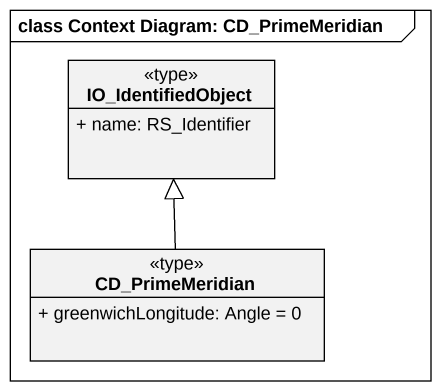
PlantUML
@startuml
mainframe class Context Diagram: CD_PrimeMeridian
hide circle
hide empty members
skinparam classAttributeIconSize 0
class IO_IdentifiedObject <<type>> {
  + name: RS_Identifier
}
class CD_PrimeMeridian <<type>> {
  + greenwichLongitude: Angle = 0
}
CD_PrimeMeridian -up-|> IO_IdentifiedObject
@enduml
